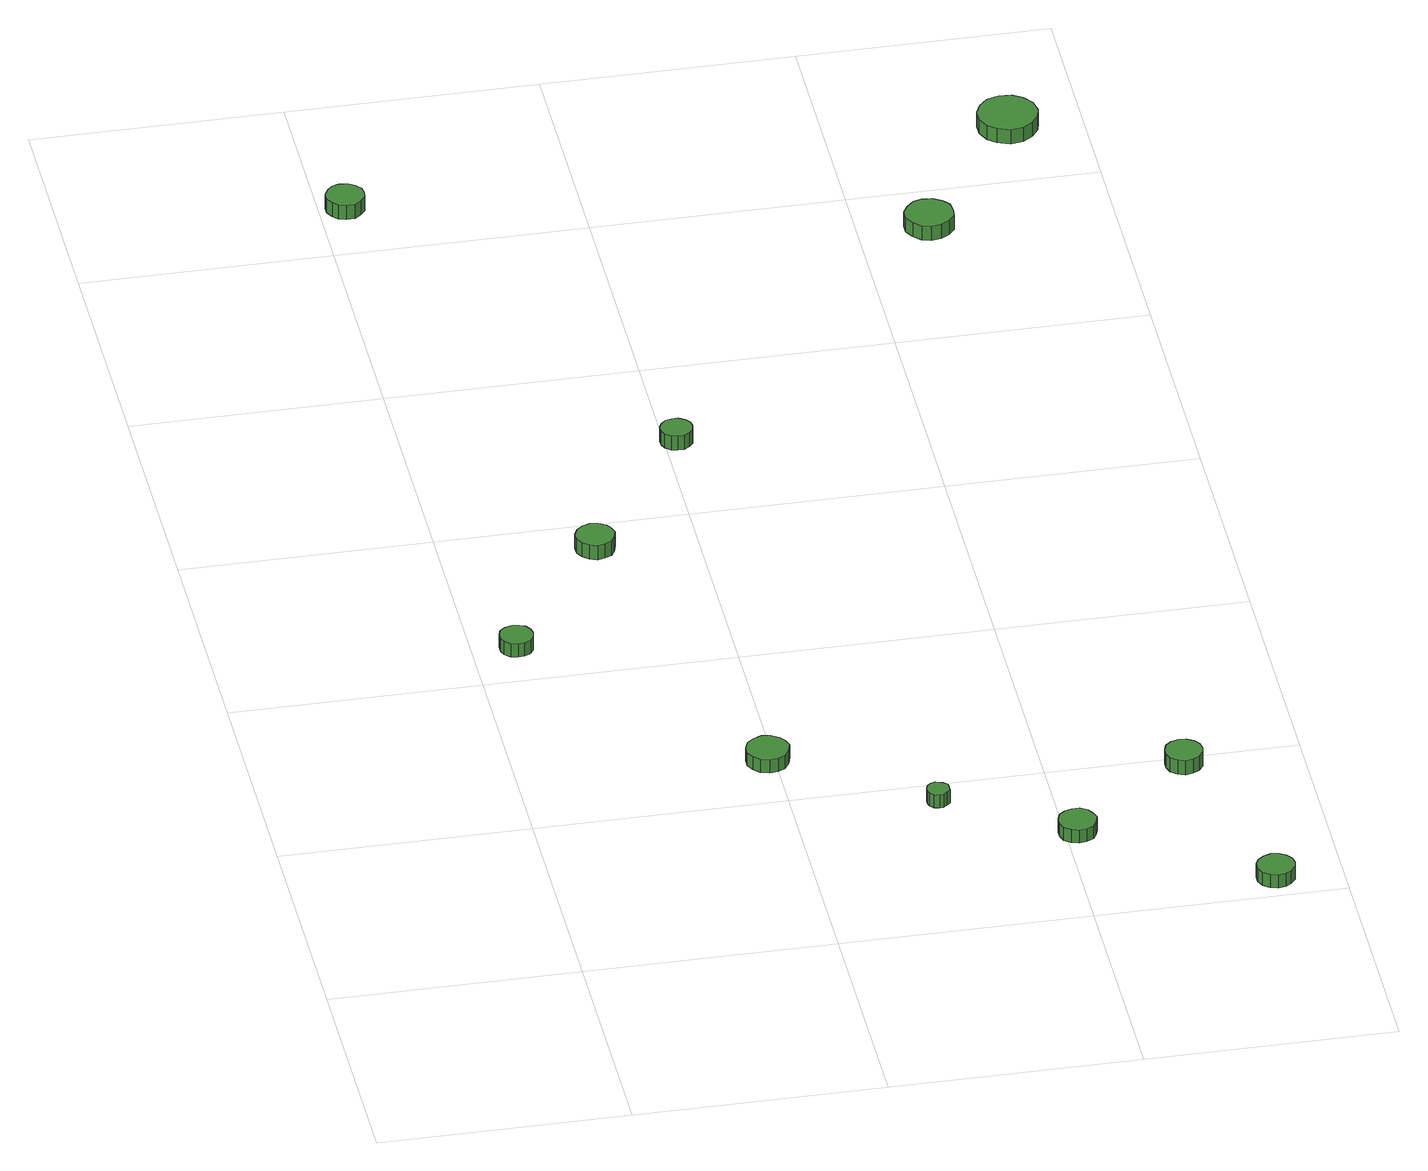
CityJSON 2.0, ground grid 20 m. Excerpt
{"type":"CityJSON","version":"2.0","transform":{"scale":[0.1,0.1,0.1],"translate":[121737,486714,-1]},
"CityObjects":{
"tree1":{"type":"SolitaryVegetationObject","attributes":{"function":"something"},"geometry":[{"type":"MultiSurface","lod":"1","boundaries":[[[0,1,2,3,4,5,6,7,8,9,10,11,12,13,14]],[[15,16,17,18,19,20,21,22,23,24,25,26,27,28,29]],[[0,29,28,1]],[[1,28,27,2]],[[2,27,26,3]],[[3,26,25,4]],[[4,25,24,5]],[[5,24,23,6]],[[6,23,22,7]],[[7,22,21,8]],[[8,21,20,9]],[[9,20,19,10]],[[10,19,18,11]],[[11,18,17,12]],[[12,17,16,13]],[[13,16,15,14]],[[14,15,29,0]]]}]},
"tree2":{"type":"SolitaryVegetationObject","attributes":{"function":"something"},"geometry":[{"type":"MultiSurface","lod":"1","boundaries":[[[30,31,32,33,34,35,36,37,38,39,40,41,42,43,44]],[[45,46,47,48,49,50,51,52,53,54,55,56,57,58,59]],[[30,59,58,31]],[[31,58,57,32]],[[32,57,56,33]],[[33,56,55,34]],[[34,55,54,35]],[[35,54,53,36]],[[36,53,52,37]],[[37,52,51,38]],[[38,51,50,39]],[[39,50,49,40]],[[40,49,48,41]],[[41,48,47,42]],[[42,47,46,43]],[[43,46,45,44]],[[44,45,59,30]]]}]},
"tree3":{"type":"SolitaryVegetationObject","attributes":{"function":"something"},"geometry":[{"type":"MultiSurface","lod":"1","boundaries":[[[60,61,62,63,64,65,66,67,68,69,70,71,72,73,74]],[[75,76,77,78,79,80,81,82,83,84,85,86,87,88,89]],[[60,89,88,61]],[[61,88,87,62]],[[62,87,86,63]],[[63,86,85,64]],[[64,85,84,65]],[[65,84,83,66]],[[66,83,82,67]],[[67,82,81,68]],[[68,81,80,69]],[[69,80,79,70]],[[70,79,78,71]],[[71,78,77,72]],[[72,77,76,73]],[[73,76,75,74]],[[74,75,89,60]]]}]},
"tree4":{"type":"SolitaryVegetationObject","attributes":{"function":"something"},"geometry":[{"type":"MultiSurface","lod":"1","boundaries":[[[90,91,92,93,94,95,96,97,98,99,100,101,102,103,104]],[[105,106,107,108,109,110,111,112,113,114,115,116,117,118,119]],[[90,119,118,91]],[[91,118,117,92]],[[92,117,116,93]],[[93,116,115,94]],[[94,115,114,95]],[[95,114,113,96]],[[96,113,112,97]],[[97,112,111,98]],[[98,111,110,99]],[[99,110,109,100]],[[100,109,108,101]],[[101,108,107,102]],[[102,107,106,103]],[[103,106,105,104]],[[104,105,119,90]]]}]},
"tree5":{"type":"SolitaryVegetationObject","attributes":{"function":"something"},"geometry":[{"type":"MultiSurface","lod":"1","boundaries":[[[120,121,122,123,124,125,126,127,128,129,130,131,132,133,134]],[[135,136,137,138,139,140,141,142,143,144,145,146,147,148,149]],[[120,149,148,121]],[[121,148,147,122]],[[122,147,146,123]],[[123,146,145,124]],[[124,145,144,125]],[[125,144,143,126]],[[126,143,142,127]],[[127,142,141,128]],[[128,141,140,129]],[[129,140,139,130]],[[130,139,138,131]],[[131,138,137,132]],[[132,137,136,133]],[[133,136,135,134]],[[134,135,149,120]]]}]},
"tree6":{"type":"SolitaryVegetationObject","attributes":{"function":"something"},"geometry":[{"type":"MultiSurface","lod":"1","boundaries":[[[150,151,152,153,154,155,156,157,158,159,160,161,162,163,164]],[[165,166,167,168,169,170,171,172,173,174,175,176,177,178,179]],[[150,179,178,151]],[[151,178,177,152]],[[152,177,176,153]],[[153,176,175,154]],[[154,175,174,155]],[[155,174,173,156]],[[156,173,172,157]],[[157,172,171,158]],[[158,171,170,159]],[[159,170,169,160]],[[160,169,168,161]],[[161,168,167,162]],[[162,167,166,163]],[[163,166,165,164]],[[164,165,179,150]]]}]},
"tree7":{"type":"SolitaryVegetationObject","attributes":{"function":"something"},"geometry":[{"type":"MultiSurface","lod":"1","boundaries":[[[180,181,182,183,184,185,186,187,188,189,190,191,192,193,194]],[[195,196,197,198,199,200,201,202,203,204,205,206,207,208,209]],[[180,209,208,181]],[[181,208,207,182]],[[182,207,206,183]],[[183,206,205,184]],[[184,205,204,185]],[[185,204,203,186]],[[186,203,202,187]],[[187,202,201,188]],[[188,201,200,189]],[[189,200,199,190]],[[190,199,198,191]],[[191,198,197,192]],[[192,197,196,193]],[[193,196,195,194]],[[194,195,209,180]]]}]},
"tree8":{"type":"SolitaryVegetationObject","attributes":{"function":"something"},"geometry":[{"type":"MultiSurface","lod":"1","boundaries":[[[210,211,212,213,214,215,216,217,218,219,220,221,222,223,224]],[[225,226,227,228,229,230,231,232,233,234,235,236,237,238,239]],[[210,239,238,211]],[[211,238,237,212]],[[212,237,236,213]],[[213,236,235,214]],[[214,235,234,215]],[[215,234,233,216]],[[216,233,232,217]],[[217,232,231,218]],[[218,231,230,219]],[[219,230,229,220]],[[220,229,228,221]],[[221,228,227,222]],[[222,227,226,223]],[[223,226,225,224]],[[224,225,239,210]]]}]},
"tree9":{"type":"SolitaryVegetationObject","attributes":{"function":"something"},"geometry":[{"type":"MultiSurface","lod":"1","boundaries":[[[240,241,242,243,244,245,246,247,248,249,250,251,252,253,254]],[[255,256,257,258,259,260,261,262,263,264,265,266,267,268,269]],[[240,269,268,241]],[[241,268,267,242]],[[242,267,266,243]],[[243,266,265,244]],[[244,265,264,245]],[[245,264,263,246]],[[246,263,262,247]],[[247,262,261,248]],[[248,261,260,249]],[[249,260,259,250]],[[250,259,258,251]],[[251,258,257,252]],[[252,257,256,253]],[[253,256,255,254]],[[254,255,269,240]]]}]},
"tree10":{"type":"SolitaryVegetationObject","attributes":{"function":"something"},"geometry":[{"type":"MultiSurface","lod":"1","boundaries":[[[270,271,272,273,274,275,276,277,278,279,280,281,282,283,284]],[[285,286,287,288,289,290,291,292,293,294,295,296,297,298,299]],[[270,299,298,271]],[[271,298,297,272]],[[272,297,296,273]],[[273,296,295,274]],[[274,295,294,275]],[[275,294,293,276]],[[276,293,292,277]],[[277,292,291,278]],[[278,291,290,279]],[[279,290,289,280]],[[280,289,288,281]],[[281,288,287,282]],[[282,287,286,283]],[[283,286,285,284]],[[284,285,299,270]]]}]},
"tree11":{"type":"SolitaryVegetationObject","attributes":{"function":"something"},"geometry":[{"type":"MultiSurface","lod":"1","boundaries":[[[300,301,302,303,304,305,306,307,308,309,310,311,312,313,314]],[[315,316,317,318,319,320,321,322,323,324,325,326,327,328,329]],[[300,329,328,301]],[[301,328,327,302]],[[302,327,326,303]],[[303,326,325,304]],[[304,325,324,305]],[[305,324,323,306]],[[306,323,322,307]],[[307,322,321,308]],[[308,321,320,309]],[[309,320,319,310]],[[310,319,318,311]],[[311,318,317,312]],[[312,317,316,313]],[[313,316,315,314]],[[314,315,329,300]]]}]}
},
"vertices":[
[48,446,19],[47,451,19],[44,456,19],[39,458,19],[34,459,19],[28,457,19],[24,454,19],[22,449,19],[22,443,19],[24,438,19],[28,434,19],[34,433,19],[39,433,19],[44,436,19],[47,440,19],[47,440,7],[44,436,7],[39,433,7],[34,433,7],[28,434,7],[24,438,7],[22,443,7],[22,449,7],[24,454,7],[28,457,7],[34,459,7],[39,458,7],[44,456,7],[47,451,7],[48,446,7],
[212,257,19],[210,264,19],[206,269,19],[200,273,19],[193,274,19],[186,271,19],[181,267,19],[178,260,19],[178,253,19],[181,247,19],[186,242,19],[193,240,19],[200,241,19],[206,244,19],[210,250,19],[210,250,7],[206,244,7],[200,241,7],[193,240,7],[186,242,7],[181,247,7],[178,253,7],[178,260,7],[181,267,7],[186,271,7],[193,274,7],[200,273,7],[206,269,7],[210,264,7],[212,257,7],
[136,568,20],[134,574,20],[131,579,20],[125,582,20],[119,583,20],[113,581,20],[108,577,20],[105,571,20],[105,564,20],[108,559,20],[113,554,20],[119,552,20],[125,553,20],[131,556,20],[134,561,20],[134,561,7],[131,556,7],[125,553,7],[119,552,7],[113,554,7],[108,559,7],[105,564,7],[105,571,7],[108,577,7],[113,581,7],[119,583,7],[125,582,7],[131,579,7],[134,574,7],[136,568,7],
[33,1047,30],[32,1053,30],[28,1058,30],[23,1061,30],[16,1062,30],[10,1060,30],[6,1056,30],[3,1050,30],[3,1044,30],[6,1038,30],[10,1034,30],[16,1032,30],[23,1032,30],[28,1036,30],[32,1041,30],[32,1041,17],[28,1036,17],[23,1032,17],[16,1032,17],[10,1034,17],[6,1038,17],[3,1044,17],[3,1050,17],[6,1056,17],[10,1060,17],[16,1062,17],[23,1061,17],[28,1058,17],[32,1053,17],[33,1047,17],
[321,177,19],[321,181,19],[318,184,19],[315,185,19],[312,186,19],[308,185,19],[305,182,19],[304,179,19],[304,175,19],[305,172,19],[308,169,19],[312,168,19],[315,168,19],[318,170,19],[321,173,19],[321,173,7],[318,170,7],[315,168,7],[312,168,7],[308,169,7],[305,172,7],[304,175,7],[304,179,7],[305,182,7],[308,185,7],[312,186,7],[315,185,7],[318,184,7],[321,181,7],[321,177,7],
[221,694,24],[220,699,24],[217,703,24],[212,706,24],[207,706,24],[202,705,24],[198,701,24],[196,697,24],[196,691,24],[198,687,24],[202,683,24],[207,682,24],[212,682,24],[217,685,24],[220,689,24],[220,689,11],[217,685,11],[212,682,11],[207,682,11],[202,683,11],[198,687,11],[196,691,11],[196,697,11],[198,701,11],[202,705,11],[207,706,11],[212,706,11],[217,703,11],[220,699,11],[221,694,11],
[425,115,19],[423,121,19],[420,126,19],[414,130,19],[408,130,19],[402,128,19],[397,124,19],[395,118,19],[395,112,19],[397,106,19],[402,102,19],[408,100,19],[414,101,19],[420,104,19],[423,109,19],[423,109,7],[420,104,7],[414,101,7],[408,100,7],[402,102,7],[397,106,7],[395,112,7],[395,118,7],[397,124,7],[402,128,7],[408,130,7],[414,130,7],[420,126,7],[423,121,7],[425,115,7],
[562,24,20],[561,30,20],[557,35,20],[552,38,20],[546,39,20],[540,37,20],[535,33,20],[532,27,20],[532,21,20],[535,15,20],[540,11,20],[546,9,20],[552,10,20],[557,13,20],[561,18,20],[561,18,8],[557,13,8],[552,10,8],[546,9,8],[540,11,8],[535,15,8],[532,21,8],[532,27,8],[535,33,8],[540,37,8],[546,39,8],[552,38,8],[557,35,8],[561,30,8],[562,24,8],
[522,190,21],[521,196,21],[517,201,21],[512,204,21],[506,205,21],[500,203,21],[495,199,21],[493,193,21],[493,187,21],[495,181,21],[500,177,21],[506,175,21],[512,176,21],[517,179,21],[521,184,21],[521,184,8],[517,179,8],[512,176,8],[506,175,8],[500,177,8],[495,181,8],[493,187,8],[493,193,8],[495,199,8],[500,203,8],[506,205,8],[512,204,8],[517,201,8],[521,196,8],[522,190,8],
[474,946,24],[473,954,24],[468,960,24],[461,964,24],[453,965,24],[446,963,24],[440,957,24],[436,950,24],[436,942,24],[440,935,24],[446,929,24],[453,927,24],[461,928,24],[468,932,24],[473,938,24],[473,938,11],[468,932,11],[461,928,11],[453,927,11],[446,929,11],[440,935,11],[436,942,11],[436,950,11],[440,957,11],[446,963,11],[453,965,11],[461,964,11],[468,960,11],[473,954,11],[474,946,11],
[565,1073,21],[563,1083,21],[557,1091,21],[549,1096,21],[539,1097,21],[529,1094,21],[522,1087,21],[518,1078,21],[518,1068,21],[522,1059,21],[529,1053,21],[539,1049,21],[549,1051,21],[557,1056,21],[563,1064,21],[563,1064,8],[557,1056,8],[549,1051,8],[539,1049,8],[529,1053,8],[522,1059,8],[518,1068,8],[518,1078,8],[522,1087,8],[529,1094,8],[539,1097,8],[549,1096,8],[557,1091,8],[563,1083,8],[565,1073,8]
]}
